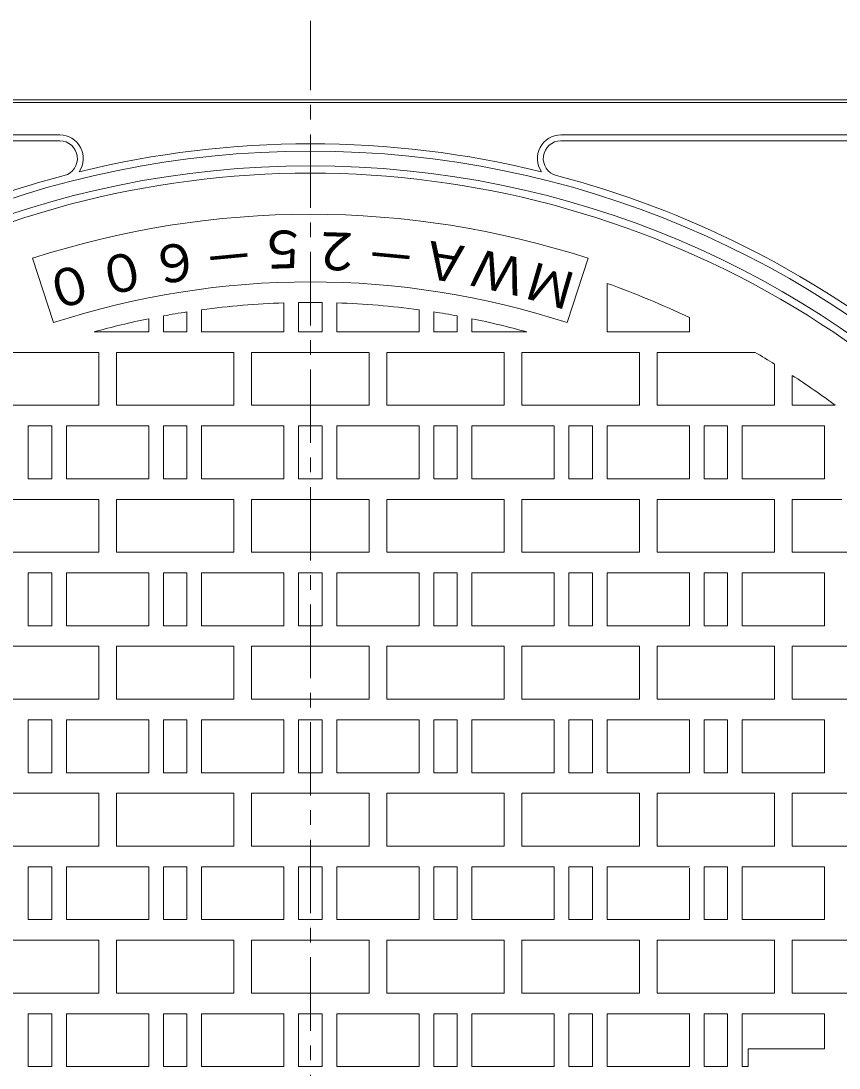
# Model space of a CAD drawing. Units: millimetres, scale not verified. Extents: x -849 to 950, y -677 to 692.
# Drawn here: x -408.1 to -129.7, y 330.1 to 686.4 of the extents above; entities that cross this region are included whole.
import ezdxf
from ezdxf.enums import TextEntityAlignment as Align

# ---------------------------------------------------------------- set-up
doc = ezdxf.new("R2010")
doc.units = ezdxf.units.MM
doc.header["$LTSCALE"] = 5
doc.linetypes.add('CHAIN1', pattern=[8, 5, -1, 1, -1])
doc.layers.add('8-1', color=2, linetype='Continuous', lineweight=9)
doc.layers.add('8-2', color=3, linetype='Continuous', lineweight=9)
doc.styles.add('ＭＳ ゴシック', font='')
doc.styles.get('ＭＳ ゴシック').set_extended_font_data('MS Gothic')

msp = doc.modelspace()

# ---------------------------------------------------------------- linework, layer by layer
at = {"layer": '8-1'}
for p, q in [((-24.62, 659.65), (-594.62, 659.65)), ((-24.62, 658.65), (-594.62, 658.651)), ((-580.88, 647.651), (-394.89, 647.651)), ((-580.88, 645.651), (-394.89, 645.65)), ((-38.361, 647.65), (-224.349, 647.65)), ((-38.361, 645.65), (-224.349, 645.65))]:
    msp.add_line(p, q, dxfattribs=at)
for centre, radius, start, end in [((-394.89, 639.65), 8, 325.65877, 90), ((-394.89, 639.65), 6, 284.70128, 90), ((-224.349, 639.65), 8, 90, 214.3427), ((-224.349, 639.65), 6, 90, 255.29909), ((-309.62, 314.65), 327.5, 0, 180), ((-309.62, 314.65), 330, 76.20911, 103.7908), ((-309.62, 314.65), 322.5, 0, 180), ((-309.62, 314.651), 330, 104.70132, 128.5062), ((-309.62, 314.65), 330, 51.4938, 75.2986)]:
    msp.add_arc(centre, radius, start, end, dxfattribs=at)
at = {"layer": '8-2', "linetype": 'CHAIN1'}
msp.add_line((-309.62, -57.142), (-309.62, 686.443), dxfattribs=at)
at = {"layer": '8-2'}
for p, q in [((-397.072, 583.799), (-404.179, 605.674)), ((-222.168, 583.799), (-215.06, 605.674)), ((-208.62, 597.138), (-208.62, 580.65)), ((-346.62, 588.159), (-346.62, 580.65)), ((-318.62, 590.504), (-318.62, 580.65)), ((-313.62, 590.621), (-313.62, 580.65)), ((-305.62, 590.621), (-305.62, 580.65)), ((-300.62, 590.504), (-300.62, 580.65)), ((-272.62, 588.159), (-272.62, 580.65)), ((-364.62, 585.115), (-364.62, 580.65)), ((-359.62, 586.084), (-359.62, 580.65)), ((-351.62, 587.436), (-351.62, 580.65)), ((-267.62, 587.436), (-267.62, 580.65)), ((-259.62, 586.084), (-259.62, 580.65)), ((-254.62, 585.115), (-254.62, 580.65)), ((-180.62, 585.499), (-180.62, 580.65)), ((-364.62, 580.65), (-383.241, 580.65)), ((-359.62, 580.65), (-351.62, 580.65)), ((-318.62, 580.65), (-346.62, 580.65)), ((-313.62, 580.65), (-305.62, 580.65)), ((-300.62, 580.65), (-272.62, 580.65)), ((-259.62, 580.65), (-267.62, 580.65)), ((-254.62, 580.65), (-235.999, 580.65)), ((-208.62, 580.65), (-180.62, 580.65)), ((-381.62, 555.65), (-381.62, 573.65)), ((-335.62, 555.65), (-335.62, 573.65)), ((-329.62, 573.65), (-289.62, 573.65)), ((-329.62, 555.65), (-329.62, 573.65)), ((-289.62, 555.65), (-289.62, 573.65)), ((-283.62, 555.65), (-283.62, 573.65)), ((-237.62, 555.65), (-237.62, 573.65)), ((-191.62, 555.65), (-191.62, 573.65)), ((-158.229, 573.65), (-191.62, 573.65)), ((-151.62, 555.65), (-151.62, 569.672)), ((-145.62, 555.65), (-145.62, 565.856)), ((-145.62, 555.65), (-145.62, 565.856)), ((-381.62, 555.65), (-421.62, 555.65)), ((-335.62, 555.65), (-375.62, 555.65)), ((-329.62, 555.65), (-289.62, 555.65)), ((-283.62, 555.65), (-243.62, 555.65)), ((-237.62, 555.65), (-197.62, 555.65)), ((-191.62, 555.65), (-151.62, 555.65)), ((-145.62, 555.65), (-130.961, 555.65)), ((-145.62, 555.65), (-130.961, 555.65)), ((-405.62, 548.65), (-405.62, 530.65)), ((-405.62, 548.65), (-397.62, 548.65)), ((-397.62, 548.65), (-397.62, 530.65)), ((-392.62, 548.65), (-392.62, 530.65)), ((-364.62, 548.65), (-392.62, 548.65)), ((-364.62, 548.65), (-364.62, 530.65)), ((-359.62, 548.65), (-359.62, 530.65)), ((-359.62, 548.65), (-351.62, 548.65)), ((-351.62, 548.65), (-351.62, 530.65)), ((-346.62, 548.65), (-346.62, 530.65)), ((-318.62, 548.65), (-346.62, 548.65)), ((-318.62, 548.65), (-318.62, 530.65)), ((-313.62, 548.65), (-305.62, 548.65)), ((-313.62, 548.65), (-313.62, 530.65)), ((-305.62, 548.65), (-305.62, 530.65)), ((-300.62, 548.65), (-272.62, 548.65)), ((-300.62, 548.65), (-300.62, 530.65)), ((-272.62, 548.65), (-272.62, 530.65)), ((-267.62, 548.65), (-267.62, 530.65)), ((-259.62, 548.65), (-267.62, 548.65)), ((-259.62, 548.65), (-259.62, 530.65)), ((-254.62, 548.65), (-226.62, 548.65)), ((-254.62, 548.65), (-254.62, 530.65)), ((-226.62, 548.65), (-226.62, 530.65)), ((-221.62, 548.65), (-221.62, 530.65)), ((-213.62, 548.65), (-221.62, 548.65)), ((-213.62, 548.65), (-213.62, 530.65)), ((-208.62, 548.65), (-180.62, 548.65)), ((-208.62, 548.65), (-208.62, 530.65)), ((-180.62, 548.65), (-180.62, 530.65)), ((-175.62, 548.65), (-175.62, 530.65)), ((-167.62, 548.65), (-175.62, 548.65)), ((-167.62, 548.65), (-167.62, 530.65)), ((-162.62, 548.65), (-134.62, 548.65)), ((-162.62, 548.65), (-162.62, 530.65)), ((-134.62, 548.65), (-134.62, 530.65)), ((-134.62, 548.65), (-134.62, 530.65)), ((-405.62, 530.65), (-397.62, 530.65)), ((-364.62, 530.65), (-392.62, 530.65)), ((-359.62, 530.65), (-351.62, 530.65)), ((-318.62, 530.65), (-346.62, 530.65)), ((-313.62, 530.65), (-305.62, 530.65)), ((-300.62, 530.65), (-272.62, 530.65)), ((-259.62, 530.65), (-267.62, 530.65)), ((-254.62, 530.65), (-226.62, 530.65)), ((-213.62, 530.65), (-221.62, 530.65)), ((-208.62, 530.65), (-180.62, 530.65)), ((-167.62, 530.65), (-175.62, 530.65)), ((-162.62, 530.65), (-134.62, 530.65)), ((-381.62, 505.65), (-381.62, 523.65)), ((-335.62, 505.65), (-335.62, 523.65)), ((-329.62, 523.65), (-289.62, 523.65)), ((-329.62, 505.65), (-329.62, 523.65)), ((-289.62, 505.65), (-289.62, 523.65)), ((-283.62, 505.65), (-283.62, 523.65)), ((-237.62, 505.65), (-237.62, 523.65)), ((-191.62, 505.65), (-191.62, 523.65)), ((-129.753, 523.65), (-145.62, 523.65)), ((-145.62, 505.65), (-145.62, 523.65)), ((-145.62, 505.65), (-145.62, 523.65)), ((-128.74, 523.65), (-145.62, 523.65)), ((-381.62, 505.65), (-421.62, 505.65)), ((-335.62, 505.65), (-375.62, 505.65)), ((-329.62, 505.65), (-289.62, 505.65)), ((-283.62, 505.65), (-243.62, 505.65)), ((-237.62, 505.65), (-197.62, 505.65)), ((-191.62, 505.65), (-151.62, 505.65)), ((-145.62, 505.65), (-125.832, 505.65)), ((-145.62, 505.65), (-124.622, 505.65)), ((-405.62, 498.65), (-405.62, 480.65)), ((-405.62, 498.65), (-397.62, 498.65)), ((-397.62, 498.65), (-397.62, 480.65)), ((-392.62, 498.65), (-392.62, 480.65)), ((-364.62, 498.65), (-392.62, 498.65)), ((-364.62, 498.65), (-364.62, 480.65)), ((-359.62, 498.65), (-359.62, 480.65)), ((-359.62, 498.65), (-351.62, 498.65)), ((-351.62, 498.65), (-351.62, 480.65)), ((-346.62, 498.65), (-346.62, 480.65)), ((-318.62, 498.65), (-346.62, 498.65)), ((-318.62, 498.65), (-318.62, 480.65)), ((-313.62, 498.65), (-305.62, 498.65)), ((-313.62, 498.65), (-313.62, 480.65)), ((-305.62, 498.65), (-305.62, 480.65)), ((-300.62, 498.65), (-272.62, 498.65)), ((-300.62, 498.65), (-300.62, 480.65)), ((-272.62, 498.65), (-272.62, 480.65)), ((-267.62, 498.65), (-267.62, 480.65)), ((-259.62, 498.65), (-267.62, 498.65)), ((-259.62, 498.65), (-259.62, 480.65)), ((-254.62, 498.65), (-226.62, 498.65)), ((-254.62, 498.65), (-254.62, 480.65)), ((-226.62, 498.65), (-226.62, 480.65)), ((-221.62, 498.65), (-221.62, 480.65)), ((-213.62, 498.65), (-221.62, 498.65)), ((-213.62, 498.65), (-213.62, 480.65)), ((-208.62, 498.65), (-180.62, 498.65)), ((-208.62, 498.65), (-208.62, 480.65)), ((-180.62, 498.65), (-180.62, 480.65)), ((-175.62, 498.65), (-175.62, 480.65)), ((-167.62, 498.65), (-175.62, 498.65)), ((-167.62, 498.65), (-167.62, 480.65)), ((-162.62, 498.65), (-134.62, 498.65)), ((-162.62, 498.65), (-162.62, 480.65)), ((-134.62, 498.65), (-134.62, 480.65)), ((-134.62, 498.65), (-134.62, 480.65)), ((-405.62, 480.65), (-397.62, 480.65)), ((-364.62, 480.65), (-392.62, 480.65)), ((-359.62, 480.65), (-351.62, 480.65)), ((-318.62, 480.65), (-346.62, 480.65)), ((-313.62, 480.65), (-305.62, 480.65)), ((-300.62, 480.65), (-272.62, 480.65)), ((-259.62, 480.65), (-267.62, 480.65)), ((-254.62, 480.65), (-226.62, 480.65)), ((-213.62, 480.65), (-221.62, 480.65)), ((-208.62, 480.65), (-180.62, 480.65)), ((-167.62, 480.65), (-175.62, 480.65)), ((-162.62, 480.65), (-134.62, 480.65)), ((-381.62, 455.65), (-381.62, 473.65)), ((-335.62, 455.65), (-335.62, 473.65)), ((-329.62, 473.65), (-289.62, 473.65)), ((-329.62, 455.65), (-329.62, 473.65)), ((-289.62, 455.65), (-289.62, 473.65)), ((-283.62, 455.65), (-283.62, 473.65)), ((-243.62, 473.65), (-283.62, 473.65)), ((-243.62, 455.65), (-243.62, 473.65)), ((-237.62, 455.65), (-237.62, 473.65)), ((-191.62, 455.65), (-191.62, 473.65)), ((-145.62, 455.65), (-145.62, 473.65)), ((-381.62, 455.65), (-421.62, 455.65)), ((-335.62, 455.65), (-375.62, 455.65)), ((-329.62, 455.65), (-289.62, 455.65)), ((-283.62, 455.65), (-243.62, 455.65)), ((-237.62, 455.65), (-197.62, 455.65)), ((-191.62, 455.65), (-151.62, 455.65)), ((-145.62, 455.65), (-105.62, 455.65)), ((-405.62, 448.65), (-405.62, 430.65)), ((-405.62, 448.65), (-397.62, 448.65)), ((-397.62, 448.65), (-397.62, 430.65)), ((-392.62, 448.65), (-392.62, 430.65)), ((-364.62, 448.65), (-392.62, 448.65)), ((-364.62, 448.65), (-364.62, 430.65)), ((-359.62, 448.65), (-359.62, 430.65)), ((-359.62, 448.65), (-351.62, 448.65)), ((-351.62, 448.65), (-351.62, 430.65)), ((-346.62, 448.65), (-346.62, 430.65)), ((-318.62, 448.65), (-346.62, 448.65)), ((-318.62, 448.65), (-318.62, 430.65)), ((-313.62, 448.65), (-305.62, 448.65)), ((-313.62, 448.65), (-313.62, 430.65)), ((-305.62, 448.65), (-305.62, 430.65)), ((-300.62, 448.65), (-300.62, 430.65)), ((-300.62, 448.65), (-272.62, 448.65)), ((-272.62, 448.65), (-272.62, 430.65)), ((-267.62, 448.65), (-267.62, 430.65)), ((-259.62, 448.65), (-267.62, 448.65)), ((-259.62, 448.65), (-259.62, 430.65)), ((-254.62, 448.65), (-226.62, 448.65)), ((-254.62, 448.65), (-254.62, 430.65)), ((-226.62, 448.65), (-226.62, 430.65)), ((-221.62, 448.65), (-221.62, 430.65)), ((-213.62, 448.65), (-221.62, 448.65)), ((-213.62, 448.65), (-213.62, 430.65)), ((-208.62, 448.65), (-180.62, 448.65)), ((-208.62, 448.65), (-208.62, 430.65)), ((-180.62, 448.65), (-180.62, 430.65)), ((-175.62, 448.65), (-175.62, 430.65)), ((-167.62, 448.65), (-175.62, 448.65)), ((-167.62, 448.65), (-167.62, 430.65)), ((-162.62, 448.65), (-134.62, 448.65)), ((-162.62, 448.65), (-162.62, 430.65)), ((-134.62, 448.65), (-134.62, 430.65)), ((-405.62, 430.65), (-397.62, 430.65)), ((-364.62, 430.65), (-392.62, 430.65)), ((-359.62, 430.65), (-351.62, 430.65)), ((-318.62, 430.65), (-346.62, 430.65)), ((-313.62, 430.65), (-305.62, 430.65)), ((-300.62, 430.65), (-272.62, 430.65)), ((-259.62, 430.65), (-267.62, 430.65)), ((-254.62, 430.65), (-226.62, 430.65)), ((-213.62, 430.65), (-221.62, 430.65)), ((-208.62, 430.65), (-180.62, 430.65)), ((-167.62, 430.65), (-175.62, 430.65)), ((-162.62, 430.65), (-134.62, 430.65)), ((-381.62, 405.65), (-381.62, 423.65)), ((-335.62, 405.65), (-335.62, 423.65)), ((-329.62, 423.65), (-289.62, 423.65)), ((-329.62, 405.65), (-329.62, 423.65)), ((-289.62, 405.65), (-289.62, 423.65)), ((-283.62, 405.65), (-283.62, 423.65)), ((-237.62, 405.65), (-237.62, 423.65)), ((-191.62, 405.65), (-191.62, 423.65)), ((-145.62, 405.65), (-145.62, 423.65)), ((-381.62, 405.65), (-421.62, 405.65)), ((-335.62, 405.65), (-375.62, 405.65)), ((-329.62, 405.65), (-289.62, 405.65)), ((-283.62, 405.65), (-243.62, 405.65)), ((-237.62, 405.65), (-197.62, 405.65)), ((-191.62, 405.65), (-151.62, 405.65)), ((-145.62, 405.65), (-105.62, 405.65)), ((-405.62, 398.651), (-405.62, 380.65)), ((-405.62, 398.651), (-397.62, 398.651)), ((-397.62, 398.651), (-397.62, 380.65)), ((-392.62, 398.651), (-392.62, 380.65)), ((-364.62, 398.651), (-392.62, 398.651)), ((-364.62, 398.651), (-364.62, 380.65)), ((-359.62, 398.651), (-359.62, 380.65)), ((-359.62, 398.651), (-351.62, 398.651)), ((-351.62, 398.651), (-351.62, 380.65)), ((-346.62, 398.651), (-346.62, 380.65)), ((-318.62, 398.651), (-346.62, 398.651)), ((-318.62, 398.651), (-318.62, 380.65)), ((-313.62, 398.651), (-305.62, 398.651)), ((-313.62, 398.651), (-313.62, 380.65)), ((-305.62, 398.651), (-305.62, 380.65)), ((-300.62, 398.651), (-272.62, 398.651)), ((-300.62, 398.651), (-300.62, 380.65)), ((-272.62, 398.651), (-272.62, 380.65)), ((-267.62, 398.651), (-267.62, 380.65)), ((-259.62, 398.651), (-267.62, 398.651)), ((-259.62, 398.651), (-259.62, 380.65)), ((-254.62, 398.651), (-226.62, 398.651)), ((-254.62, 398.651), (-254.62, 380.65)), ((-226.62, 398.651), (-226.62, 380.65)), ((-221.62, 398.651), (-221.62, 380.65)), ((-213.62, 398.651), (-221.62, 398.651)), ((-213.62, 398.651), (-213.62, 380.65)), ((-208.62, 398.65), (-208.62, 380.65)), ((-208.62, 398.65), (-180.62, 398.65)), ((-180.62, 398.177), (-180.62, 380.65)), ((-162.62, 398.65), (-134.62, 398.65)), ((-162.62, 398.65), (-162.62, 380.65)), ((-134.62, 398.65), (-134.62, 380.65)), ((-405.62, 380.65), (-397.62, 380.65)), ((-364.62, 380.65), (-392.62, 380.65)), ((-359.62, 380.65), (-351.62, 380.65)), ((-318.62, 380.65), (-346.62, 380.65)), ((-313.62, 380.65), (-305.62, 380.65)), ((-300.62, 380.65), (-272.62, 380.65)), ((-259.62, 380.65), (-267.62, 380.65)), ((-254.62, 380.65), (-226.62, 380.65)), ((-213.62, 380.65), (-221.62, 380.65)), ((-208.62, 380.65), (-180.62, 380.65)), ((-162.62, 380.65), (-134.62, 380.65)), ((-421.62, 373.65), (-381.62, 373.65)), ((-335.62, 355.651), (-335.62, 373.65)), ((-329.62, 373.65), (-289.62, 373.65)), ((-329.62, 355.651), (-329.62, 373.65)), ((-289.62, 355.651), (-289.62, 373.65)), ((-283.62, 355.651), (-283.62, 373.65)), ((-197.62, 373.65), (-237.62, 373.65)), ((-237.62, 355.65), (-237.62, 373.65)), ((-197.62, 355.65), (-197.62, 373.65)), ((-191.62, 355.65), (-191.62, 373.65)), ((-145.62, 355.65), (-145.62, 373.65)), ((-335.62, 355.651), (-375.62, 355.651)), ((-329.62, 355.651), (-289.62, 355.651)), ((-283.62, 355.651), (-243.62, 355.651)), ((-197.62, 355.65), (-237.62, 355.65)), ((-191.62, 355.65), (-151.62, 355.65)), ((-145.62, 355.65), (-105.62, 355.65)), ((-405.62, 348.65), (-405.62, 330.65)), ((-405.62, 348.65), (-397.62, 348.65)), ((-397.62, 348.65), (-397.62, 330.65)), ((-392.62, 348.65), (-392.62, 330.65)), ((-364.62, 348.65), (-392.62, 348.65)), ((-364.62, 348.65), (-364.62, 330.65)), ((-359.62, 348.65), (-359.62, 330.65)), ((-359.62, 348.65), (-351.62, 348.65)), ((-351.62, 348.65), (-351.62, 330.65)), ((-346.62, 348.65), (-346.62, 330.65)), ((-318.62, 348.65), (-346.62, 348.65)), ((-318.62, 348.65), (-318.62, 330.65)), ((-313.62, 348.65), (-305.62, 348.65)), ((-313.62, 348.65), (-313.62, 330.65)), ((-305.62, 348.65), (-305.62, 330.65)), ((-300.62, 348.65), (-272.62, 348.65)), ((-300.62, 348.65), (-300.62, 330.65)), ((-272.62, 348.65), (-272.62, 330.65)), ((-267.62, 348.65), (-267.62, 330.65)), ((-259.62, 348.65), (-267.62, 348.65)), ((-259.62, 348.65), (-259.62, 330.65)), ((-254.62, 348.65), (-226.62, 348.65)), ((-254.62, 348.65), (-254.62, 330.65)), ((-226.62, 348.65), (-226.62, 330.65)), ((-221.62, 348.65), (-221.62, 330.65)), ((-213.62, 348.65), (-221.62, 348.65)), ((-213.62, 348.65), (-213.62, 330.65)), ((-208.62, 348.65), (-180.62, 348.65)), ((-208.62, 348.65), (-208.62, 330.65)), ((-180.62, 348.65), (-180.62, 330.65)), ((-175.62, 348.65), (-175.62, 330.65)), ((-167.62, 348.65), (-175.62, 348.65)), ((-167.62, 348.65), (-167.62, 330.65)), ((-162.62, 348.65), (-134.62, 348.65)), ((-162.62, 348.65), (-162.62, 330.65)), ((-134.62, 348.65), (-134.62, 336.65)), ((-160.62, 336.65), (-134.62, 336.65)), ((-160.62, 330.65), (-160.62, 336.65)), ((-405.62, 330.65), (-397.62, 330.65)), ((-364.62, 330.65), (-392.62, 330.65)), ((-359.62, 330.65), (-351.62, 330.65)), ((-318.62, 330.65), (-346.62, 330.65)), ((-313.62, 330.65), (-305.62, 330.65)), ((-300.62, 330.65), (-272.62, 330.65)), ((-259.62, 330.65), (-267.62, 330.65)), ((-254.62, 330.65), (-226.62, 330.65)), ((-213.62, 330.65), (-221.62, 330.65)), ((-208.62, 330.65), (-180.62, 330.65)), ((-167.62, 330.65), (-175.62, 330.65)), ((-162.62, 330.65), (-160.62, 330.65))]:
    msp.add_line(p, q, dxfattribs=at)
for points in [[(-421.62, 555.65), (-421.62, 573.65), (-381.62, 573.65)], [(-375.62, 555.65), (-375.62, 573.65), (-335.62, 573.65)], [(-243.62, 555.65), (-243.62, 573.65), (-283.62, 573.65)], [(-197.62, 555.65), (-197.62, 573.65), (-237.62, 573.65)], [(-421.62, 505.65), (-421.62, 523.65), (-381.62, 523.65)], [(-375.62, 505.65), (-375.62, 523.65), (-335.62, 523.65)], [(-243.62, 505.65), (-243.62, 523.65), (-283.62, 523.65)], [(-197.62, 505.65), (-197.62, 523.65), (-237.62, 523.65)], [(-151.62, 505.65), (-151.62, 523.65), (-191.62, 523.65)], [(-421.62, 455.65), (-421.62, 473.65), (-381.62, 473.65)], [(-375.62, 455.65), (-375.62, 473.65), (-335.62, 473.65)], [(-197.62, 455.65), (-197.62, 473.65), (-237.62, 473.65)], [(-151.62, 455.65), (-151.62, 473.65), (-191.62, 473.65)], [(-105.62, 455.65), (-105.62, 473.65), (-145.62, 473.65)], [(-421.62, 405.65), (-421.62, 423.65), (-381.62, 423.65)], [(-375.62, 405.65), (-375.62, 423.65), (-335.62, 423.65)], [(-243.62, 405.65), (-243.62, 423.65), (-283.62, 423.65)], [(-197.62, 405.65), (-197.62, 423.65), (-237.62, 423.65)], [(-151.62, 405.65), (-151.62, 423.65), (-191.62, 423.65)], [(-105.62, 405.65), (-105.62, 423.65), (-145.62, 423.65)], [(-167.62, 398.65), (-167.62, 380.65), (-175.62, 380.65)], [(-167.62, 398.65), (-175.62, 398.65), (-175.62, 380.65)], [(-421.62, 355.65), (-381.62, 355.65), (-381.62, 373.65)], [(-375.62, 355.651), (-375.62, 373.65), (-335.62, 373.65)], [(-243.62, 355.651), (-243.62, 373.65), (-283.62, 373.65)], [(-151.62, 355.65), (-151.62, 373.65), (-191.62, 373.65)], [(-105.62, 355.65), (-105.62, 373.65), (-145.62, 373.65)]]:
    msp.add_lwpolyline(points, dxfattribs=at)
for radius, start, end in [(320, 359.99994, 179.99994), (306, 71.99994, 108), (283, 71.99995, 107.99998), (300, 64.53244, 70.32608), (276, 91.86867, 97.7041), (276, 89.16959, 90.83037), (276, 82.29585, 88.13129), (276, 101.49458, 105.4705), (276, 98.75288, 100.4373), (276, 79.56265, 81.24707), (276, 74.52945, 78.50537), (300, 58.21948, 59.69273), (300, 53.44952, 56.86136), (300, 53.44957, 56.8614)]:
    msp.add_arc((-309.62, 314.65), radius, start, end, dxfattribs=at)

# ---------------------------------------------------------------- texts
at = {"layer": '8-2', "color": 4, "style": 'ＭＳ ゴシック'}
for s, rotation, p in [('５', 181.8, (-310.574, 619.235)), ('２', 178.2, (-291.496, 618.021)), ('６', 189, (-348.626, 615.615)), ('Ａ', 171, (-253.657, 613.158)), ('０', 192.6, (-367.464, 612.6)), ('－', 185.4, (-329.636, 617.441)), ('－', 174.6, (-272.504, 616.112)), ('Ｗ', 167.4, (-235.032, 609.027)), ('０', 196.2, (-386.075, 608.408)), ('Ｍ', 163.8, (-216.704, 603.735))]:
    msp.add_text(s, height=12.83, rotation=rotation, dxfattribs=at).set_placement(p, align=Align.BOTTOM_LEFT)

doc.saveas('drawing.dxf')
